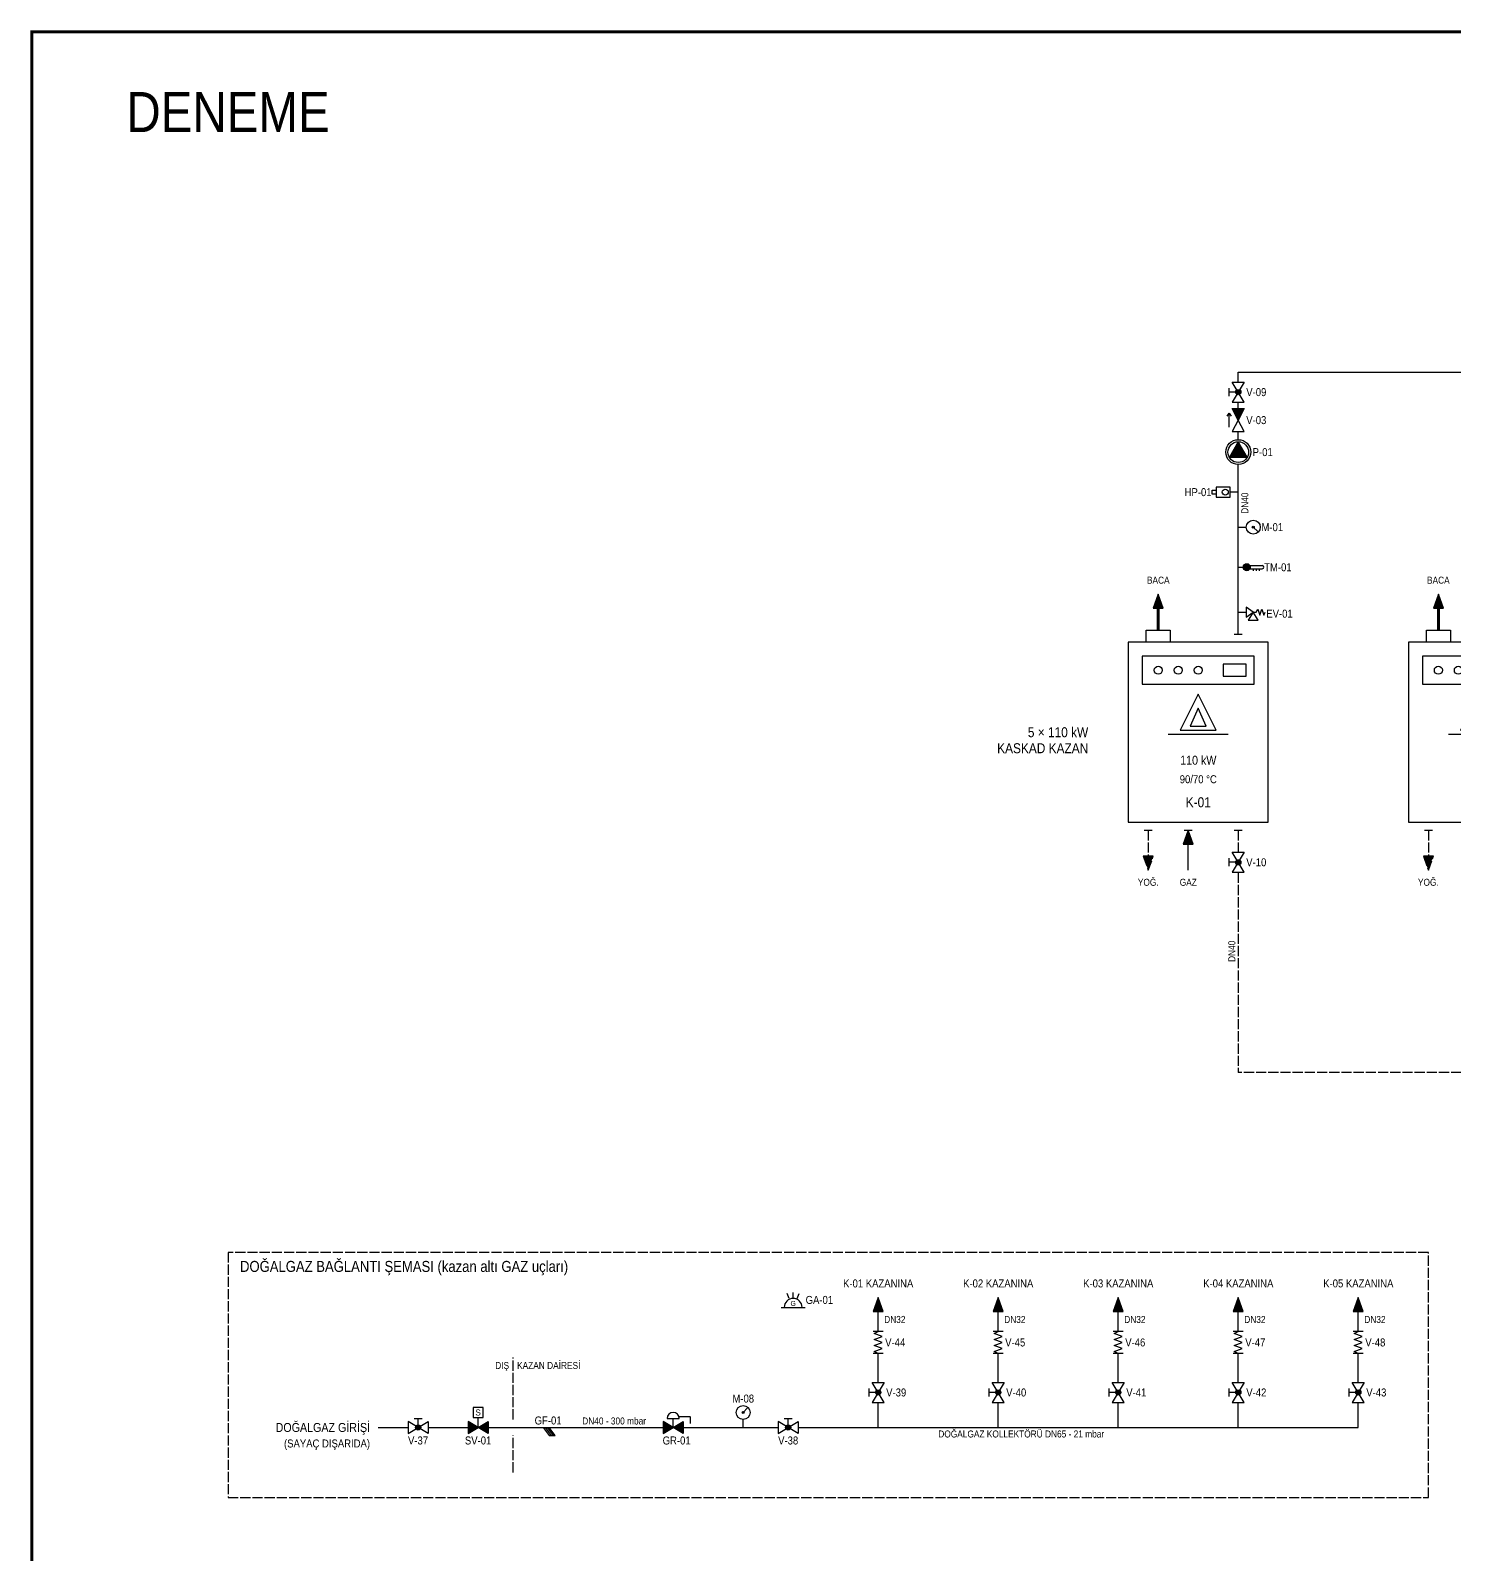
# Model space of a CAD drawing. Header units: centimetres. Extents: x -1098 to 2301, y -2705 to 792.
# Drawn here: x -1098 to 326, y -732 to 792 of the extents above; entities that cross this region are included whole.
import ezdxf
from ezdxf.enums import TextEntityAlignment as Align

# ---------------------------------------------------------------- set-up
doc = ezdxf.new("R2010")
doc.units = ezdxf.units.CM
doc.header["$LTSCALE"] = 8
doc.linetypes.add('DASHED', pattern=[1.524, 1.27, -0.254])
for name, color, linetype in [('ROTAS-DOGALGAZ-BORU', 2, 'Continuous'), ('ROTAS-DOGALGAZ-SEMBOL', 2, 'Continuous'), ('ROTAS-ISITMA-BACA', 8, 'Continuous'), ('ROTAS-ISITMA-BASLIK', 5, 'Continuous'), ('ROTAS-ISITMA-BOLGE', 8, 'DASHED'), ('ROTAS-ISITMA-CAP', 41, 'Continuous'), ('ROTAS-ISITMA-CIHAZ', 135, 'Continuous'), ('ROTAS-ISITMA-DONUS', 30, 'DASHED'), ('ROTAS-ISITMA-ETIKET', 3, 'Continuous'), ('ROTAS-ISITMA-GIDIS', 10, 'Continuous'), ('ROTAS-ISITMA-POMPA', 30, 'Continuous'), ('ROTAS-ISITMA-VANA', 1, 'Continuous'), ('ROTAS-ISITMA-YAZI', 7, 'Continuous'), ('ROTAS-ISITMA-YOGUSMA', 6, 'DASHED'), ('ROTAS-PAFTA', 7, 'Continuous')]:
    doc.layers.add(name, color=color, linetype=linetype)
doc.styles.add('ROTAS', font='arial.ttf')

# ---------------------------------------------------------------- blocks, each defined once
blk = doc.blocks.new('ROTAS-KAZAN-DUVAR')
for p, q in [((106, 188), (114, 188)), ((40, 88), (100, 88)), ((16, -8), (24, -8)), ((56, -8), (64, -8)), ((106, -8), (114, -8))]:
    blk.add_line(p, q)
blk.add_lwpolyline([(18, 180), (18, 192), (42, 192), (42, 180)])
for points in [[(0, 0), (140, 0), (140, 180), (0, 180)], [(14, 138), (126, 138), (126, 166), (14, 166)], [(95, 146), (118, 146), (118, 158), (95, 158)], [(52, 92), (88, 92), (70, 128)], [(62, 96), (78, 96), (70, 114)]]:
    blk.add_lwpolyline(points, close=True)
for centre in [(30, 152), (50, 152), (70, 152)]:
    blk.add_circle(centre, 4)
blk = doc.blocks.new('ROTAS-EMNIYET-VENTILI')
blk.add_line((0, 0), (0, 8))
blk.add_lwpolyline([(0, 15), (0, 18), (-3, 19.5), (3, 21.5), (-3, 23.5), (3, 25.5), (0, 27)])
for points in [[(0, 15), (8, 10), (8, 20)], [(-5, 8), (5, 8), (0, 15)]]:
    blk.add_lwpolyline(points, close=True)
blk = doc.blocks.new('ROTAS-TERMOMETRE')
blk.add_hatch(color=7).paths.add_polyline_path([(3.5, 8.5), (3.3, 9.6), (2.8, 10.6), (2.1, 11.3), (1.1, 11.8), (0, 12), (-1.1, 11.8), (-2.1, 11.3), (-2.8, 10.6), (-3.3, 9.6), (-3.5, 8.5), (-3.3, 7.4), (-2.8, 6.4), (-2.1, 5.7), (-1.1, 5.2), (0, 5), (1.1, 5.2), (2.1, 5.7), (2.8, 6.4), (3.3, 7.4)])
for p, q in [((-1.6, 11.6), (-1.6, 24)), ((1.6, 11.6), (1.6, 24)), ((1.6, 21), (3.6, 21)), ((1.6, 18), (3.6, 18)), ((0, 0), (0, 5)), ((1.6, 15), (3.6, 15))]:
    blk.add_line(p, q)
blk.add_circle((0, 8.5), 3.5)
blk.add_arc((0, 24), 1.6, 0, 180)
blk = doc.blocks.new('ROTAS-MANOMETRE')
blk.add_hatch(color=7).paths.add_polyline_path([(1, 15), (0.8, 15.6), (0.3, 16), (-0.3, 16), (-0.8, 15.6), (-1, 15), (-0.8, 14.4), (-0.3, 14), (0.3, 14), (0.8, 14.4)])
for p, q in [((0, 15), (4.5, 19.5)), ((0, 0), (0, 8))]:
    blk.add_line(p, q)
for radius in [7, 1]:
    blk.add_circle((0, 15), radius)
blk = doc.blocks.new('ROTAS-OHAC')
blk.add_line((0, 0), (0, 8))
blk.add_lwpolyline([(-5, 8), (5, 8), (5, 22), (-5, 22)], close=True)
blk.add_lwpolyline([(-2, 22), (-2, 26), (2, 26), (2, 22)])
blk.add_circle((0, 13), 3)
blk = doc.blocks.new('ROTAS-POMPA')
blk.add_hatch(color=7).paths.add_polyline_path([(10.35, 0), (-4.95, 8.85), (-4.95, -8.85)])
blk.add_lwpolyline([(10.35, 0), (-4.95, 8.85), (-4.95, -8.85)], close=True)
for radius in [12.45, 10.35]:
    blk.add_circle((0, 0), radius)
blk = doc.blocks.new('ROTAS-CEKVALF')
blk.add_hatch(color=7).paths.add_polyline_path([(11.5, 6), (11.5, -6), (0, 0)])
blk.add_line((-7, 9), (7, 9))
for points in [[(-11.5, 6), (-11.5, -6), (0, 0)], [(11.5, 6), (11.5, -6), (0, 0)]]:
    blk.add_lwpolyline(points, close=True)
blk.add_lwpolyline([(4, 11), (7, 9), (4, 7)])
blk = doc.blocks.new('ROTAS-KURESEL-VANA')
blk.add_hatch(color=7).paths.add_polyline_path([(2.6, 0), (2.5, 0.8), (2.1, 1.5), (1.5, 2.1), (0.8, 2.5), (0, 2.6), (-0.8, 2.5), (-1.5, 2.1), (-2.1, 1.5), (-2.5, 0.8), (-2.6, 0), (-2.5, -0.8), (-2.1, -1.5), (-1.5, -2.1), (-0.8, -2.5), (0, -2.6), (0.8, -2.5), (1.5, -2.1), (2.1, -1.5), (2.5, -0.8)])
for p, q in [((-4, 9), (4, 9)), ((0, 2.6), (0, 9))]:
    blk.add_line(p, q)
for points in [[(-10, 6), (-10, -6), (0, 0)], [(10, 6), (10, -6), (0, 0)]]:
    blk.add_lwpolyline(points, close=True)
blk.add_circle((0, 0), 2.6)
blk = doc.blocks.new('ROTAS-REGULATOR')
for points in [[(-10, 6), (-10, -6), (0, 0)], [(10, 6), (10, -6), (0, 0)]]:
    blk.add_hatch(color=7).paths.add_polyline_path(points)
for p, q in [((-6, 9), (6, 9)), ((0, 0), (0, 9))]:
    blk.add_line(p, q)
for points in [[(-10, 6), (-10, -6), (0, 0)], [(10, 6), (10, -6), (0, 0)]]:
    blk.add_lwpolyline(points, close=True)
at = {"linetype": 'DASHED', "ltscale": 0.15}
blk.add_lwpolyline([(6, 11), (17, 11), (17, 4)], dxfattribs=at)
blk.add_arc((0, 9), 6, 0, 180)
blk = doc.blocks.new('ROTAS-SELENOID')
for points in [[(-10, 6), (-10, -6), (0, 0)], [(10, 6), (10, -6), (0, 0)]]:
    blk.add_hatch(color=7).paths.add_polyline_path(points)
blk.add_line((0, 0), (0, 10))
for points in [[(-5, 10), (5, 10), (5, 20), (-5, 20)], [(-10, 6), (-10, -6), (0, 0)], [(10, 6), (10, -6), (0, 0)]]:
    blk.add_lwpolyline(points, close=True)
at = {"style": 'ROTAS'}
blk.add_text('S', height=6, dxfattribs=at).set_placement((0, 15), align=Align.MIDDLE_CENTER)
blk = doc.blocks.new('ROTAS-PISLIK-TUTUCU')
for p, q in [((-10.5, 0), (10.5, 0)), ((-3, 0), (3, -8)), ((-1, 0), (5, -8)), ((1, -8), (7, -8))]:
    blk.add_line(p, q)
blk.add_lwpolyline([(-5, 0), (1, -8), (7, -8), (1, 0)])
blk = doc.blocks.new('ROTAS-GAZ-ALARM')
for p, q in [((-12, 0), (12, 0)), ((-4, 9), (-6, 14)), ((0, 9), (0, 15)), ((4, 9), (6, 14))]:
    blk.add_line(p, q)
blk.add_arc((0, 0), 9, 0, 180)
at = {"style": 'ROTAS'}
blk.add_text('G', height=5, dxfattribs=at).set_placement((0, 4), align=Align.MIDDLE_CENTER)
blk = doc.blocks.new('ROTAS-ESNEK-BAGLANTI')
for p, q in [((-11, -5), (-11, 5)), ((11, -5), (11, 5))]:
    blk.add_line(p, q)
blk.add_lwpolyline([(-11, 0), (-9, 4), (-6, -4), (-3, 4), (0, -4), (3, 4), (6, -4), (9, 4), (11, 0)])
blk = doc.blocks.new('ROTAS-OK')
blk.add_hatch(color=7).paths.add_polyline_path([(0, 0), (-14, 5), (-14, -5)])
blk.add_lwpolyline([(0, 0), (-14, 5), (-14, -5)], close=True)

msp = doc.modelspace()

# ---------------------------------------------------------------- linework, layer by layer
at = {"layer": 'ROTAS-DOGALGAZ-BORU'}
for points in [[(60, -48), (60, -22)], [(-250, -509), (-250, -489)], [(-130, -509), (-130, -489)], [(-10, -509), (-10, -489)], [(110, -509), (110, -489)], [(230, -509), (230, -489)], [(-250, -559.5), (-250, -531)], [(-130, -559.5), (-130, -531)], [(-10, -559.5), (-10, -531)], [(110, -559.5), (110, -531)], [(230, -559.5), (230, -531)], [(-250, -605), (-250, -580.5)], [(-130, -605), (-130, -580.5)], [(-10, -605), (-10, -580.5)], [(110, -605), (110, -580.5)], [(230, -605), (230, -580.5)], [(-750, -605), (-720.5, -605)], [(-699.5, -605), (-660.5, -605)], [(-639.5, -605), (-590.5, -605)], [(-569.5, -605), (-465.5, -605)], [(-444, -605), (-350.5, -605)], [(-329.5, -605), (230, -605)]]:
    msp.add_lwpolyline(points, dxfattribs=at)
at = {"layer": 'ROTAS-ISITMA-BACA', "const_width": 3}
for points in [[(30, 192), (30, 214)], [(310, 192), (310, 214)]]:
    msp.add_lwpolyline(points, dxfattribs=at)
at = {"layer": 'ROTAS-ISITMA-BOLGE'}
for p, q in [((-615, -597), (-615, -535)), ((-615, -650), (-615, -613))]:
    msp.add_line(p, q, dxfattribs=at)
msp.add_lwpolyline([(-900, -675), (300, -675), (300, -430), (-900, -430)], close=True, dxfattribs=at)
at = {"layer": 'ROTAS-ISITMA-DONUS'}
for points in [[(110, -8), (110, -29.5)], [(1564.5, -33), (1540, -33), (1540, -250), (110, -250)], [(110, -50.5), (110, -250)]]:
    msp.add_lwpolyline(points, dxfattribs=at)
at = {"layer": 'ROTAS-ISITMA-GIDIS'}
for points in [[(110, 440.5), (110, 450)], [(110, 450), (1490, 450), (1490, 120), (1507.5, 120)], [(110, 413.5), (110, 419.5)], [(110, 382.5), (110, 390.5)], [(110, 188), (110, 357.5)]]:
    msp.add_lwpolyline(points, dxfattribs=at)
at = {"layer": 'ROTAS-ISITMA-YOGUSMA'}
for points in [[(20, -8), (20, -34)], [(300, -8), (300, -34)]]:
    msp.add_lwpolyline(points, dxfattribs=at)

# ---------------------------------------------------------------- block references
at = {"layer": 'ROTAS-DOGALGAZ-BORU', "rotation": 90}
for p in [(60, -8), (-250, -475), (-130, -475), (-10, -475), (110, -475), (230, -475)]:
    msp.add_blockref('ROTAS-OK', p, dxfattribs=at)
at = {"layer": 'ROTAS-DOGALGAZ-SEMBOL'}
for name, p in [('ROTAS-GAZ-ALARM', (-335, -485)), ('ROTAS-SELENOID', (-650, -605)), ('ROTAS-REGULATOR', (-455, -605)), ('ROTAS-MANOMETRE', (-385, -605)), ('ROTAS-KURESEL-VANA', (-710, -605)), ('ROTAS-PISLIK-TUTUCU', (-580, -605)), ('ROTAS-KURESEL-VANA', (-340, -605))]:
    msp.add_blockref(name, p, dxfattribs=at)
at = {"layer": 'ROTAS-DOGALGAZ-SEMBOL', "rotation": 90}
for name, p in [('ROTAS-ESNEK-BAGLANTI', (-250, -520)), ('ROTAS-ESNEK-BAGLANTI', (-130, -520)), ('ROTAS-ESNEK-BAGLANTI', (-10, -520)), ('ROTAS-ESNEK-BAGLANTI', (110, -520)), ('ROTAS-ESNEK-BAGLANTI', (230, -520)), ('ROTAS-KURESEL-VANA', (-250, -570)), ('ROTAS-KURESEL-VANA', (-130, -570)), ('ROTAS-KURESEL-VANA', (-10, -570)), ('ROTAS-KURESEL-VANA', (110, -570)), ('ROTAS-KURESEL-VANA', (230, -570))]:
    msp.add_blockref(name, p, dxfattribs=at)
at = {"layer": 'ROTAS-ISITMA-BACA', "rotation": 90}
for p in [(30, 228), (310, 228)]:
    msp.add_blockref('ROTAS-OK', p, dxfattribs=at)
at = {"layer": 'ROTAS-ISITMA-CIHAZ'}
for p in [(0, 0), (280, 0)]:
    msp.add_blockref('ROTAS-KAZAN-DUVAR', p, dxfattribs=at)
at = {"layer": 'ROTAS-ISITMA-POMPA', "rotation": 90}
msp.add_blockref('ROTAS-POMPA', (110, 370), dxfattribs=at)
at = {"layer": 'ROTAS-ISITMA-VANA'}
for name, p, rotation in [('ROTAS-KURESEL-VANA', (110, 430), 90), ('ROTAS-CEKVALF', (110, 402), 90), ('ROTAS-OHAC', (110, 330), 90), ('ROTAS-MANOMETRE', (110, 295), 270), ('ROTAS-TERMOMETRE', (110, 255), 270), ('ROTAS-EMNIYET-VENTILI', (110, 210), 270), ('ROTAS-KURESEL-VANA', (110, -40), 90)]:
    msp.add_blockref(name, p, dxfattribs=dict(at, rotation=rotation))
at = {"layer": 'ROTAS-ISITMA-YOGUSMA', "rotation": -90}
for p in [(20, -48), (300, -48)]:
    msp.add_blockref('ROTAS-OK', p, dxfattribs=at)

# ---------------------------------------------------------------- texts
at = {"layer": 'ROTAS-ISITMA-BASLIK', "style": 'ROTAS', "width": 0.85}
msp.add_text('DENEME', height=40, dxfattribs=at).set_placement((-900, 710), align=Align.MIDDLE_CENTER)
msp.add_text('DOĞALGAZ BAĞLANTI ŞEMASI (kazan altı GAZ uçları)', height=11, dxfattribs=at).set_placement((-888, -444), align=Align.MIDDLE_LEFT)
at = {"layer": 'ROTAS-ISITMA-ETIKET', "style": 'ROTAS', "width": 0.85}
msp.add_text('K-01', height=10, dxfattribs=at).set_placement((70, 20), align=Align.MIDDLE_CENTER)

# ---------------------------------------------------------------- wipeouts: each hides what was drawn before it
for points in [[(38.9, 237.5), (38.9, 246.5), (21.1, 246.5), (21.1, 237.5)], [(-39, 84), (-39, 96), (-97.1, 96), (-97.1, 84)]]:
    msp.add_wipeout(points)

# ---------------------------------------------------------------- next in the draw order: texts
at = {"layer": 'ROTAS-ISITMA-YAZI', "style": 'ROTAS', "width": 0.85}
msp.add_text('BACA', height=7, dxfattribs=at).set_placement((30, 242), align=Align.MIDDLE_CENTER)
msp.add_text('5 × 110 kW', height=10, dxfattribs=at).set_placement((-40, 90), align=Align.MIDDLE_RIGHT)

# ---------------------------------------------------------------- next in the draw order: wipeouts: each hides what was drawn before it
for points in [[(138, 425), (138, 435), (118, 435), (118, 425)], [(138, 397), (138, 407), (118, 407), (118, 397)], [(144.4, 365), (144.4, 375), (124.5, 375), (124.5, 365)], [(82, 325), (82, 335), (57.6, 335), (57.6, 325)], [(121, 327.9), (112, 327.9), (112, 310.1), (121, 310.1)], [(154, 290), (154, 300), (134, 300), (134, 290)], [(161.8, 249.9), (161.8, 259.9), (137.4, 259.9), (137.4, 249.9)], [(318.9, 237.5), (318.9, 246.5), (301.1, 246.5), (301.1, 237.5)], [(163.4, 203.5), (163.4, 213.5), (139, 213.5), (139, 203.5)], [(86.1, 56.5), (86.1, 67.5), (53.9, 67.5), (53.9, 56.5)], [(89, 38), (89, 48), (51, 48), (51, 38)], [(138, -45), (138, -35), (118, -35), (118, -45)], [(28.9, -64.5), (28.9, -55.5), (11.1, -55.5), (11.1, -64.5)], [(66.9, -64.5), (66.9, -55.5), (53.1, -55.5), (53.1, -64.5)], [(308.9, -64.5), (308.9, -55.5), (291.1, -55.5), (291.1, -64.5)], [(108, -120.1), (99, -120.1), (99, -137.9), (108, -137.9)], [(-219.8, -466), (-219.8, -456), (-280.2, -456), (-280.2, -466)], [(-99.8, -466), (-99.8, -456), (-160.2, -456), (-160.2, -466)], [(20.2, -466), (20.2, -456), (-40.2, -456), (-40.2, -466)], [(140.2, -466), (140.2, -456), (79.8, -456), (79.8, -466)], [(260.2, -466), (260.2, -456), (199.8, -456), (199.8, -466)], [(-296.6, -482.5), (-296.6, -472.5), (-321, -472.5), (-321, -482.5)], [(-227.3, -501.5), (-227.3, -492.5), (-245, -492.5), (-245, -501.5)], [(-107.3, -501.5), (-107.3, -492.5), (-125, -492.5), (-125, -501.5)], [(12.7, -501.5), (12.7, -492.5), (-5, -492.5), (-5, -501.5)], [(132.7, -501.5), (132.7, -492.5), (115, -492.5), (115, -501.5)], [(252.7, -501.5), (252.7, -492.5), (235, -492.5), (235, -501.5)], [(-223, -525), (-223, -515), (-243, -515), (-243, -525)], [(-103, -525), (-103, -515), (-123, -515), (-123, -525)], [(17, -525), (17, -515), (-3, -515), (-3, -525)], [(137, -525), (137, -515), (117, -515), (117, -525)], [(257, -525), (257, -515), (237, -515), (237, -525)], [(-618, -547.5), (-618, -538.5), (-631.8, -538.5), (-631.8, -547.5)], [(-374.9, -581.1), (-374.9, -571.1), (-394.8, -571.1), (-394.8, -581.1)], [(-222, -575), (-222, -565), (-242, -565), (-242, -575)], [(-102, -575), (-102, -565), (-122, -565), (-122, -575)], [(18, -575), (18, -565), (-2, -565), (-2, -575)], [(138, -575), (138, -565), (118, -565), (118, -575)], [(258, -575), (258, -565), (238, -565), (238, -575)], [(-567.8, -603), (-567.8, -593), (-592.2, -593), (-592.2, -603)], [(-483.5, -603), (-483.5, -594), (-544.5, -594), (-544.5, -603)], [(-757, -610.5), (-757, -599.5), (-834.7, -599.5), (-834.7, -610.5)], [(-39.2, -616), (-39.2, -607), (-174.8, -607), (-174.8, -616)], [(-700, -623), (-700, -613), (-720, -613), (-720, -623)], [(-637.8, -623), (-637.8, -613), (-662.2, -613), (-662.2, -623)], [(-439.3, -623), (-439.3, -613), (-463.7, -613), (-463.7, -623)], [(-330, -623), (-330, -613), (-350, -613), (-350, -623)]]:
    msp.add_wipeout(points)

# ---------------------------------------------------------------- next in the draw order: texts
at = {"layer": 'ROTAS-ISITMA-CAP', "style": 'ROTAS', "width": 0.85}
for p in [(116.5, 319), (103.5, -129)]:
    msp.add_text('DN40', height=7, rotation=90, dxfattribs=at).set_placement(p, align=Align.MIDDLE_CENTER)
for p in [(-244, -497), (-124, -497), (-4, -497), (116, -497), (236, -497)]:
    msp.add_text('DN32', height=7, dxfattribs=at).set_placement(p, align=Align.MIDDLE_LEFT)
for s, p in [('DN40 - 300 mbar', (-514, -598.5)), ('DOĞALGAZ KOLLEKTÖRÜ DN65 - 21 mbar', (-107, -611.5))]:
    msp.add_text(s, height=7, dxfattribs=at).set_placement(p, align=Align.MIDDLE_CENTER)
at = {"layer": 'ROTAS-ISITMA-ETIKET', "style": 'ROTAS', "width": 0.85}
for s, p in [('V-09', (128, 430)), ('V-03', (128, 402)), ('P-01', (134.4, 370)), ('HP-01', (69.8, 330)), ('M-01', (144, 295)), ('TM-01', (149.6, 254.9)), ('EV-01', (151.2, 208.5)), ('V-10', (128, -40)), ('GA-01', (-308.8, -477.5)), ('V-44', (-233, -520)), ('V-45', (-113, -520)), ('V-46', (7, -520)), ('V-47', (127, -520)), ('V-48', (247, -520)), ('M-08', (-384.9, -576.1)), ('V-39', (-232, -570)), ('V-40', (-112, -570)), ('V-41', (8, -570)), ('V-42', (128, -570)), ('V-43', (248, -570)), ('GF-01', (-580, -598)), ('V-37', (-710, -618)), ('SV-01', (-650, -618)), ('GR-01', (-451.5, -618)), ('V-38', (-340, -618))]:
    msp.add_text(s, height=8, dxfattribs=at).set_placement(p, align=Align.MIDDLE_CENTER)
at = {"layer": 'ROTAS-ISITMA-YAZI', "style": 'ROTAS', "width": 0.85}
for s, height, p in [('BACA', 7, (310, 242)), ('110 kW', 9, (70, 62)), ('90/70 °C', 8, (70, 43)), ('YOĞ.', 7, (20, -60)), ('GAZ', 7, (60, -60)), ('YOĞ.', 7, (300, -60)), ('K-01 KAZANINA', 8, (-250, -461)), ('K-02 KAZANINA', 8, (-130, -461)), ('K-03 KAZANINA', 8, (-10, -461)), ('K-04 KAZANINA', 8, (110, -461)), ('K-05 KAZANINA', 8, (230, -461))]:
    msp.add_text(s, height=height, dxfattribs=at).set_placement(p, align=Align.MIDDLE_CENTER)
for s, height, p in [('DIŞ', 7, (-619, -543)), ('DOĞALGAZ GİRİŞİ', 9, (-758, -605))]:
    msp.add_text(s, height=height, dxfattribs=at).set_placement(p, align=Align.MIDDLE_RIGHT)

# ---------------------------------------------------------------- next in the draw order: wipeouts: each hides what was drawn before it
msp.add_wipeout([(-39, 68), (-39, 80), (-108.3, 80), (-108.3, 68)])

# ---------------------------------------------------------------- next in the draw order: texts
msp.add_text('KASKAD KAZAN', height=10, dxfattribs=at).set_placement((-40, 74), align=Align.MIDDLE_RIGHT)

# ---------------------------------------------------------------- next in the draw order: wipeouts: each hides what was drawn before it
for points in [[(-558.9, -547.5), (-558.9, -538.5), (-612, -538.5), (-612, -547.5)], [(-757, -626), (-757, -616), (-830.8, -616), (-830.8, -626)]]:
    msp.add_wipeout(points)

# ---------------------------------------------------------------- next in the draw order: linework, layer by layer
at = {"layer": 'ROTAS-PAFTA', "const_width": 3}
msp.add_lwpolyline([(-1096, -2703.8), (2299.4, -2703.8), (2299.4, 790), (-1096, 790)], close=True, dxfattribs=at)

# ---------------------------------------------------------------- next in the draw order: texts
at = {"layer": 'ROTAS-ISITMA-YAZI', "style": 'ROTAS', "width": 0.85}
msp.add_text('KAZAN DAİRESİ', height=7, dxfattribs=at).set_placement((-611, -543), align=Align.MIDDLE_LEFT)
msp.add_text('(SAYAÇ DIŞARIDA)', height=8, dxfattribs=at).set_placement((-758, -621), align=Align.MIDDLE_RIGHT)

doc.saveas('drawing.dxf')
